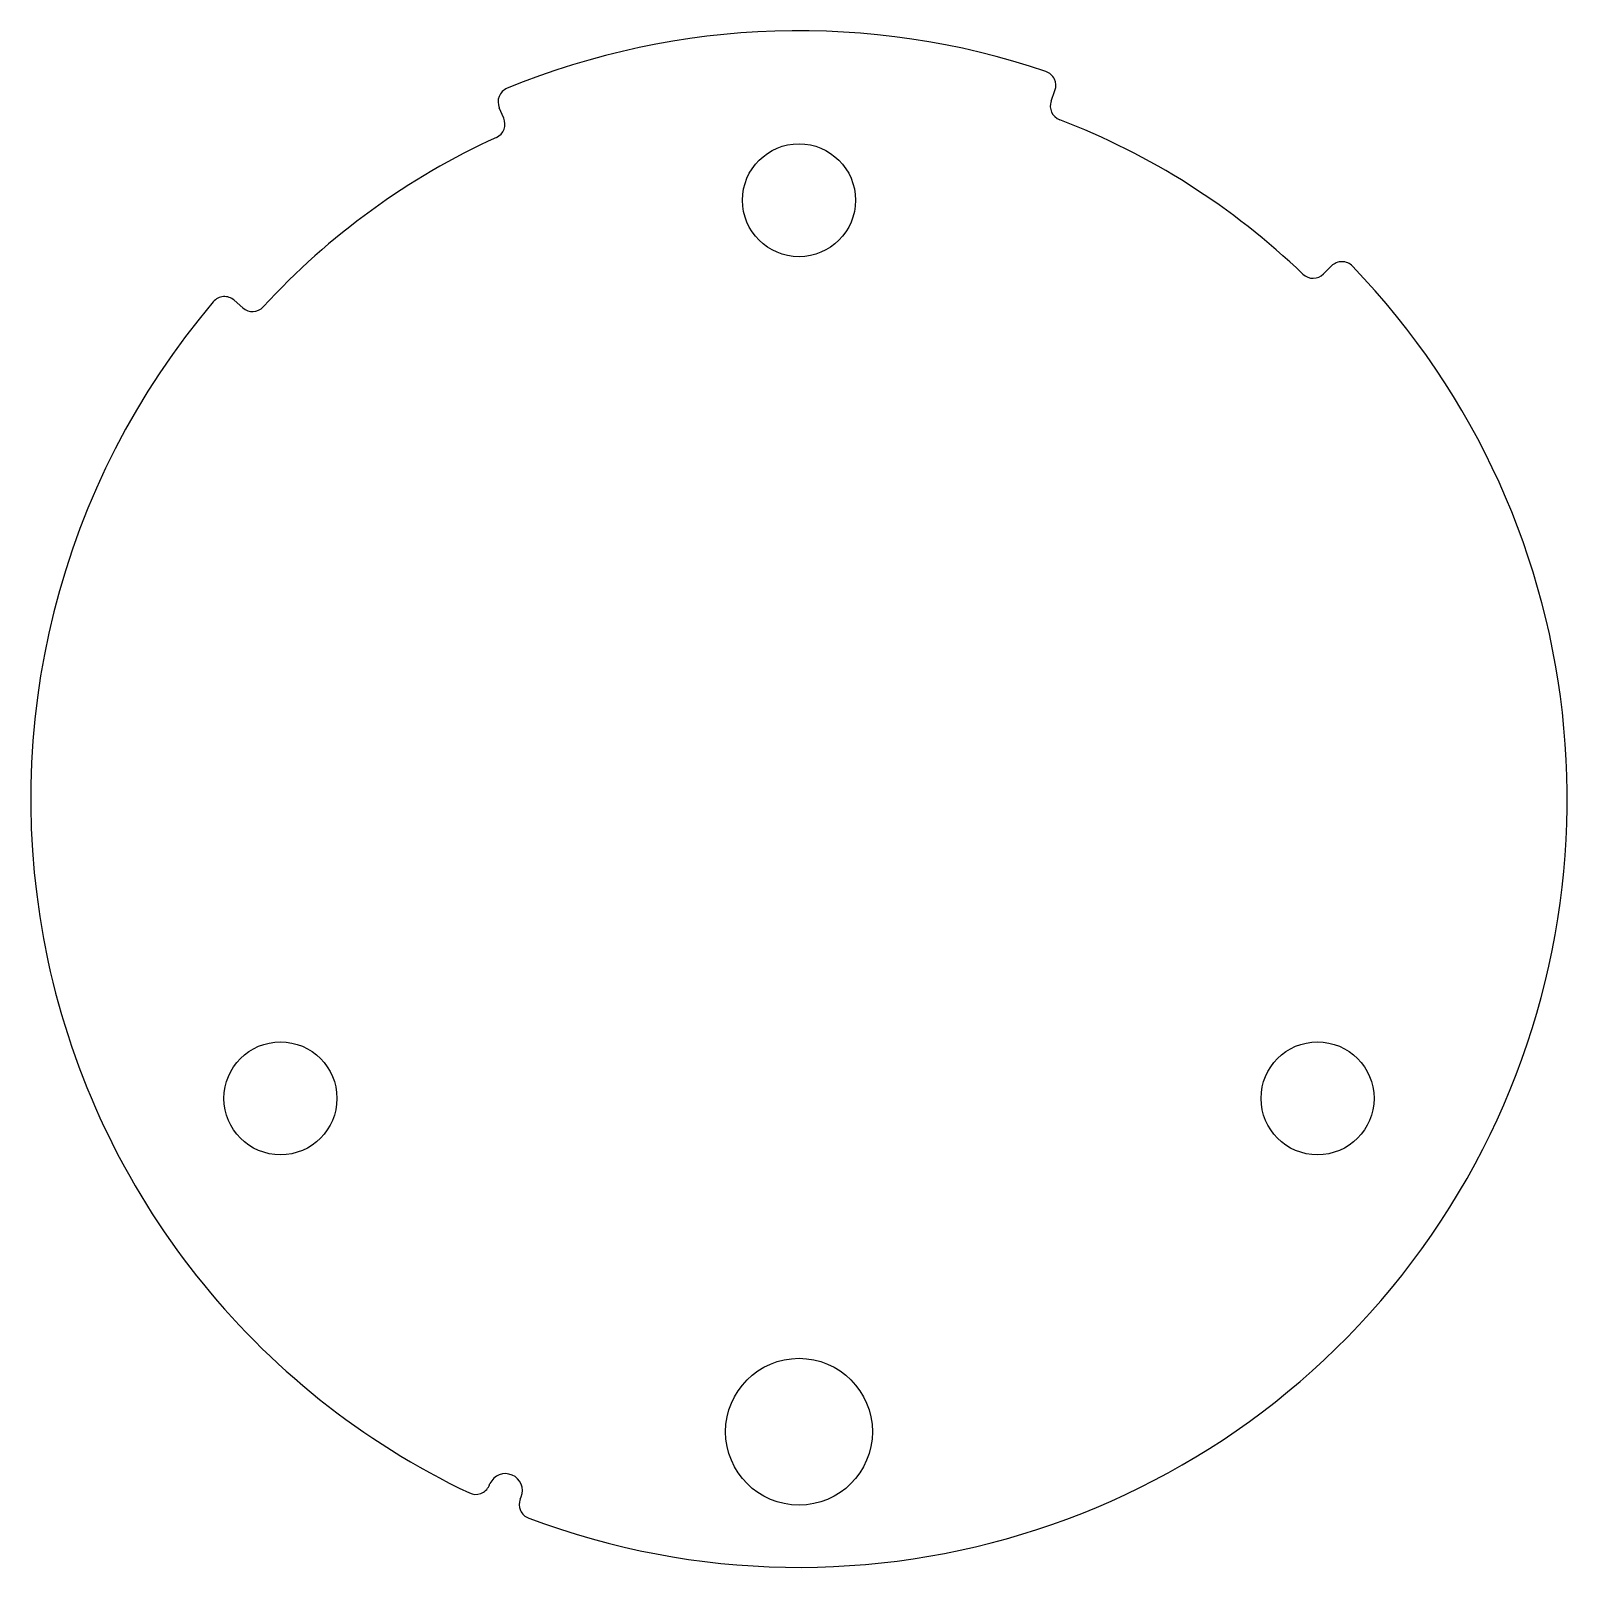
# Model space of a CAD drawing. Header units: millimetres. Extents: x -34 to 34, y -34 to 34.
import ezdxf

# ---------------------------------------------------------------- set-up
doc = ezdxf.new("R2010")
doc.units = ezdxf.units.MM

msp = doc.modelspace()

# ---------------------------------------------------------------- linework, layer by layer
at = {"color": 7, "linetype": 'Continuous', "lineweight": 25}
for p, q in [((11.16, 30.893), (11.33, 31.363)), ((-13.067, 30.132), (-13.267, 30.594)), ((23.214, 23.238), (23.568, 23.592)), ((-24.997, 22.072), (-24.62, 21.739)), ((-13.719, -30.394), (-13.677, -30.301)), ((-12.334, -30.982), (-12.296, -30.887))]:
    msp.add_line(p, q, dxfattribs=at)
for centre, radius in [((0, 26.5), 2.5), ((-22.95, -13.25), 2.5), ((22.95, -13.25), 2.5), ((0, -28.004), 3.25)]:
    msp.add_circle(centre, radius, dxfattribs=at)
for centre, radius, start, end in [((0, 0), 34.003, 71.25505, 112.32747), ((10.718, 31.584), 0.65, 340.13837, 71.25505), ((-12.671, 30.853), 0.65, 112.32747, 203.44414), ((11.771, 30.672), 0.65, 160.13837, 249.0047), ((-13.663, 29.874), 0.65, 294.57792, 23.44414), ((0, 0), 32.203, 46.16277, 69.0047), ((0, 0), 32.2, 114.57792, 137.42208), ((0, 0), 34.003, 249.40905, 43.91242), ((22.754, 23.697), 0.65, 226.16277, 315.0291), ((24.028, 23.132), 0.65, 43.91242, 135.0291), ((0, 0), 34.003, 139.67253, 244.59095), ((-25.427, 21.585), 0.65, 48.55586, 139.67253), ((-24.189, 22.226), 0.65, 228.55586, 317.42208), ((-12.993, -30.61), 0.75, 338.29238, 155.70762), ((-14.311, -30.127), 0.65, 244.59095, 335.70762), ((-11.73, -31.222), 0.65, 158.29238, 249.40905)]:
    msp.add_arc(centre, radius, start, end, dxfattribs=at)

doc.saveas('drawing.dxf')
